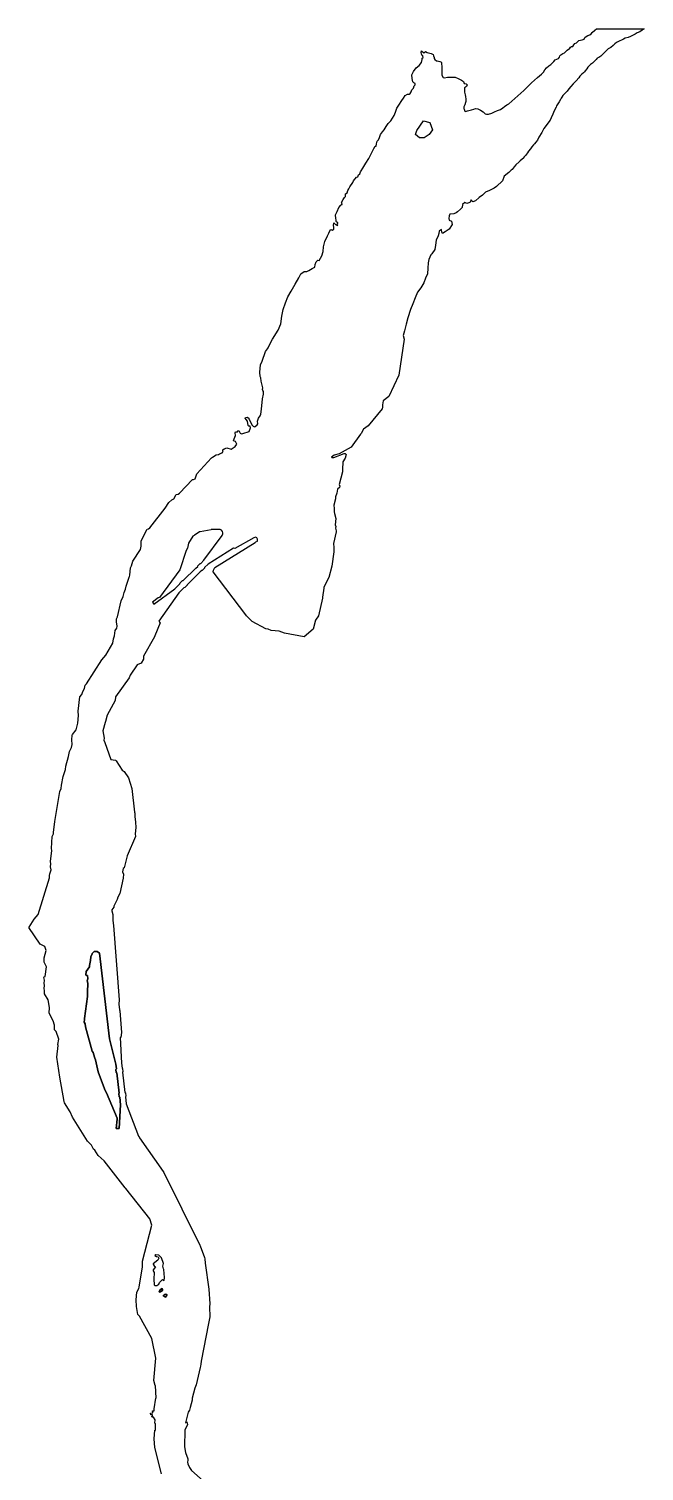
# Model space of a CAD drawing. Extents: x 708293 to 716990, y 4902010 to 4917550.
# Drawn here: x 715703 to 716788, y 4915004 to 4917550 of the extents above; entities that cross this region are included whole.
import ezdxf

# ---------------------------------------------------------------- set-up
doc = ezdxf.new("R2010")
doc.units = 0
for name, color, linetype in [('Islands', 7, 'Continuous'), ('river-fill', 7, 'Continuous'), ('river_lake_canal', 7, 'Continuous'), ('swamps', 7, 'Continuous')]:
    doc.layers.add(name, color=color, linetype=linetype)

msp = doc.modelspace()

# ---------------------------------------------------------------- linework, layer by layer
at = {"layer": 'Islands'}
msp.add_lwpolyline([(716400.1, 4917357.8), (716392.1, 4917357.8), (716385.1, 4917363.8), (716387.1, 4917370.8), (716399.1, 4917387.8), (716410.1, 4917384.8), (716415.1, 4917371.8), (716409.1, 4917363.8)], close=True, dxfattribs=at)
at = {"layer": 'river-fill'}
for points in [[(716637.4, 4917497.8), (716639.2, 4917500), (716639.6, 4917502.5), (716641.4, 4917504.4), (716645.1, 4917506.6), (716648, 4917507.7), (716649.8, 4917509.5), (716652.7, 4917512.4), (716654.6, 4917514.3), (716656.4, 4917514.6), (716658.2, 4917517.9), (716660.1, 4917518.6), (716662.3, 4917519), (716664.4, 4917521.9), (716665.9, 4917524.1), (716668.8, 4917525.2), (716672.9, 4917529.6), (716679.1, 4917530.7), (716682.7, 4917531.5), (716683.5, 4917534.8), (716684.2, 4917535.5), (716689, 4917538.4), (716692.3, 4917539.2), (716694.8, 4917541), (716696.3, 4917543.5), (716701.4, 4917547.9), (716704.4, 4917550)], [(716788.3, 4917550), (716787.1, 4917549.4)], [(716787.1, 4917549.4), (716784.9, 4917547.9), (716780.5, 4917545), (716776.1, 4917542.8), (716772.4, 4917540.6), (716764.4, 4917536.2), (716760, 4917534.8), (716754.9, 4917533.3), (716751.9, 4917531.8), (716750.5, 4917531.1), (716743.2, 4917527.4), (716739.5, 4917526), (716736.6, 4917523.8), (716733.7, 4917520.8), (716729.3, 4917517.2), (716724.9, 4917515), (716711.6, 4917501.7), (716708.3, 4917499.4), (716705.5, 4917498), (716703.6, 4917495.7), (716701.3, 4917493.3), (716697.1, 4917489.6), (716693.8, 4917487.2), (716691.4, 4917484.9), (716689.1, 4917482.5), (716687.2, 4917479.7), (716684.4, 4917476), (716683, 4917474.1), (716681.2, 4917472.3), (716678.3, 4917469.9), (716675.1, 4917466.2), (716673.2, 4917463.8), (716668.1, 4917458.2), (716665.3, 4917455.4), (716662.9, 4917453.1), (716658.7, 4917448.4), (716655.4, 4917444.2), (716652.6, 4917440), (716648.4, 4917435.7), (716645.1, 4917432.5), (716643.3, 4917429.7), (716641.9, 4917427.8), (716640.9, 4917425.4), (716638.6, 4917421.2), (716633.9, 4917414.2), (716633, 4917411.9), (716629.7, 4917405.3), (716627.4, 4917399.2), (716624.5, 4917393.1), (716622.2, 4917388.9), (716611.4, 4917373.9), (716607.7, 4917366.9), (716602.6, 4917359), (716600.2, 4917353.8), (716596.9, 4917350.1), (716594.6, 4917347.3), (716593.2, 4917345.4), (716590.4, 4917341.6), (716587.6, 4917338.4), (716584.3, 4917334.2), (716582.4, 4917331.4), (716578.7, 4917326.7), (716575.9, 4917323.4), (716575.9, 4917322.5), (716569.8, 4917316.8), (716567.5, 4917315.4), (716561.9, 4917309.8), (716559.1, 4917306.5), (716555.3, 4917301.9), (716553.9, 4917300.5), (716549.7, 4917296.7), (716541.3, 4917289.7), (716538.6, 4917282), (716527.7, 4917271.8), (716523.6, 4917268.8), (716515.6, 4917264.8), (716508.6, 4917261.8), (716503.1, 4917256.3), (716497.1, 4917252.3), (716490.6, 4917246.2), (716486, 4917244.7), (716483.5, 4917246.7), (716483, 4917248.3), (716480.5, 4917243.2), (716475.5, 4917241.7), (716472, 4917243.2), (716468, 4917239.7), (716467, 4917234.7), (716464.5, 4917231.7), (716459, 4917227.2), (716456.5, 4917225.2), (716452.5, 4917223.7), (716445.4, 4917222.7), (716444.4, 4917220.2), (716443.9, 4917215.1), (716444.4, 4917212.1), (716448.4, 4917210.6), (716449.4, 4917204.6), (716444.4, 4917196.6), (716437.4, 4917191.6), (716432.4, 4917188.6)], [(716382.5, 4917449.2), (716384, 4917451), (716384.4, 4917453.6), (716382.2, 4917454.7), (716380.4, 4917456.5), (716378.9, 4917462.4), (716378.5, 4917469), (716381.1, 4917474.8), (716385.8, 4917481), (716391.3, 4917485.4), (716395.7, 4917490.6), (716396.8, 4917496.1), (716396.8, 4917498.1), (716398.3, 4917499.6), (716397.6, 4917502.2), (716396.1, 4917503.6), (716395, 4917508), (716395.4, 4917511.3), (716399.7, 4917507.7), (716401.2, 4917508.8), (716402.7, 4917510.2), (716405.2, 4917508.4), (716412.6, 4917506.6), (716415.8, 4917504.7), (716416.9, 4917502.2), (716417.7, 4917499.2), (716417.7, 4917497.4), (716418.8, 4917495.6), (716422.1, 4917493.4), (716423.2, 4917493.4), (716427.9, 4917492.6), (716429.4, 4917491.5), (716430.5, 4917490.5), (716430.9, 4917487.2), (716431.2, 4917484.6), (716431.2, 4917471), (716431.6, 4917468.5), (716433.8, 4917464.1), (716436, 4917463.7), (716441.1, 4917464.5), (716445.5, 4917464.8), (716447, 4917464.8), (716449.5, 4917464.5), (716454.6, 4917464.5), (716460.1, 4917462.6), (716463.8, 4917460.8), (716466, 4917459.3), (716469.3, 4917456.8), (716470.7, 4917453.8), (716474.4, 4917452.7), (716475.9, 4917450.9), (716475.1, 4917448), (716471.1, 4917445.8), (716471.1, 4917443.2), (716471.5, 4917438.1), (716472.6, 4917433.7), (716473.3, 4917430.8), (716473.7, 4917426), (716473.7, 4917421.6), (716473.3, 4917419.8), (716472.2, 4917415.7), (716470.4, 4917412.1), (716470, 4917409.2), (716470.7, 4917408.4), (716471.5, 4917406.2), (716471.8, 4917404.8), (716472.9, 4917404.4), (716476.6, 4917405.5), (716483.6, 4917407), (716487.6, 4917408.1), (716490.9, 4917409.2), (716494.9, 4917408.8), (716499.7, 4917406.6), (716504, 4917403.3), (716507.7, 4917400), (716509.9, 4917399.6), (716513.9, 4917399.3), (716519.8, 4917401.1), (716524.2, 4917403.7), (716529.3, 4917405.9), (716534.8, 4917407.7), (716538.8, 4917410.3), (716541.7, 4917412.8), (716546.1, 4917415.7), (716549.8, 4917417.9), (716575.9, 4917441.4), (716581, 4917446.1), (716584.7, 4917449.8), (716589.8, 4917454.9), (716594.9, 4917459.3), (716600, 4917464.1), (716607, 4917469.9), (716610.7, 4917473.6), (716612.8, 4917477.6), (716616.1, 4917481.3), (716620.2, 4917484.6), (716623.5, 4917487.2), (716625.3, 4917489), (716628.9, 4917492.6), (716631.1, 4917495.2), (716637.4, 4917497.8)], [(716132.7, 4917002.4), (716142.8, 4917018), (716147.3, 4917029.5), (716148.8, 4917042.6), (716151.3, 4917054.6), (716155.8, 4917066.1), (716159.8, 4917076.7), (716165.8, 4917087.2), (716172.8, 4917099.3), (716178.9, 4917110.8), (716182.4, 4917117.3), (716188.4, 4917121.8), (716192.9, 4917121.8), (716196.4, 4917123.3), (716202.4, 4917126.8), (716207.4, 4917129.4), (716207.9, 4917133.9), (716209.4, 4917138.9), (716212.4, 4917141.4), (716215, 4917140.9), (716219.5, 4917149.4), (716222, 4917156.9), (716222.5, 4917165.5), (716225, 4917174.5), (716229.5, 4917184.5), (716232, 4917189.6), (716233.5, 4917193.6), (716235.5, 4917196.1), (716238, 4917194.6), (716241, 4917196.6), (716241, 4917200.1), (716240, 4917202.6), (716241, 4917207.6), (716243.5, 4917204.6), (716247.5, 4917202.6), (716248, 4917204.1), (716246.5, 4917205.6), (716248, 4917206.6), (716248, 4917208.1), (716246, 4917208.6), (716245, 4917210.1), (716245, 4917212.6), (716244.5, 4917215.1), (716244, 4917221.7), (716246.5, 4917227.7), (716249.5, 4917234.7), (716253.1, 4917238.7), (716253.6, 4917240.2), (716255.6, 4917240.2), (716255.1, 4917242.7), (716254.1, 4917243.7), (716257.1, 4917248.8), (716259.6, 4917252.3), (716261.1, 4917254.3), (716261.6, 4917256.8), (716261.6, 4917258.8), (716264.1, 4917260.8), (716265.6, 4917264.8), (716267.1, 4917267.8), (716269.1, 4917271.3), (716274.1, 4917278.9), (716275.6, 4917281.9), (716280.8, 4917288.2), (716283, 4917288.6), (716283.7, 4917290.4), (716284.1, 4917292.6), (716286.7, 4917294.1), (716288.1, 4917297.4), (716288.9, 4917299.2), (716291.8, 4917304), (716297.3, 4917313.1), (716302.4, 4917321.2), (716305.7, 4917327.1), (716308.3, 4917332.9), (716311.5, 4917338.8), (716313.7, 4917342.8), (716315.2, 4917343.2), (716315.9, 4917346.8), (716317.4, 4917352), (716319.6, 4917354.2), (716321.4, 4917358.5), (716323.3, 4917363.3), (716326.9, 4917368.1), (716329.8, 4917371.7), (716333.1, 4917377.6), (716336.4, 4917382.7), (716341.2, 4917387.5), (716347, 4917396.8), (716349.6, 4917403), (716351.8, 4917410), (716355.5, 4917415.5), (716361, 4917423.5), (716363.9, 4917427.9), (716366.4, 4917432.3), (716370.5, 4917434.9), (716373.8, 4917434.9), (716375.6, 4917436), (716377.4, 4917438.9), (716378.5, 4917442.6), (716381.1, 4917445.2), (716382.5, 4917449.2)], [(716432.4, 4917188.6), (716431.4, 4917191.1), (716430.9, 4917195.6), (716426.9, 4917192.6), (716426, 4917189), (716424.9, 4917184.5), (716421.4, 4917177), (716420.4, 4917168), (716418.9, 4917160.5), (716413.8, 4917152.9), (716411.8, 4917150.9), (716408.3, 4917142.9), (716407.3, 4917136.9), (716406.8, 4917127.3), (716405.8, 4917117.8), (716402.8, 4917109.8), (716399.3, 4917101.8), (716394.3, 4917092.7), (716388.3, 4917085.2), (716384.3, 4917075.2), (716380.3, 4917064.6), (716376.2, 4917054.6), (716371.2, 4917040.1), (716368.7, 4917028.5), (716365.7, 4917017), (716363.2, 4917008.5), (716364.6, 4917002.4), (716355.7, 4916938.7), (716337.7, 4916900.9), (716327.6, 4916893.2), (716326.4, 4916886.1), (716326.7, 4916882.1), (716326.3, 4916879.4), (716301.6, 4916849.3), (716293.3, 4916843.3), (716289.3, 4916836), (716288.1, 4916834.6), (716271.3, 4916811.9), (716250, 4916799.8), (716241.2, 4916797.4), (716236.4, 4916794.1), (716237.2, 4916793.2), (716240.8, 4916793.2), (716259.1, 4916800.2), (716260.9, 4916800.2), (716262.7, 4916798.5), (716260.7, 4916792), (716256.4, 4916785.5), (716255.9, 4916772.3), (716256.2, 4916767.8), (716250.5, 4916745.7), (716251.2, 4916742.6), (716250.7, 4916740.7), (716247, 4916737.5), (716246.2, 4916730.5), (716243.5, 4916723.8), (716243.5, 4916722.1), (716243.8, 4916720.5), (716240.9, 4916709.1), (716241.6, 4916703.3), (716241.2, 4916697.3), (716241.7, 4916694.3), (716244.5, 4916685.6), (716243.4, 4916674.7), (716244.1, 4916671.7), (716243.9, 4916668.8), (716245.2, 4916664.2), (716245, 4916662.1), (716240.3, 4916641.7), (716241, 4916634.3), (716240.7, 4916630.7), (716241, 4916627.1), (716237.2, 4916601.5), (716232, 4916581.8), (716223, 4916564.7), (716223.2, 4916562.7), (716220.8, 4916546.9), (716220.7, 4916544.9), (716213.6, 4916514.1), (716208.7, 4916506), (716204.4, 4916490.4), (716188.3, 4916476.9), (716153.5, 4916483.4), (716144.3, 4916486.9), (716130.1, 4916488.2), (716125.2, 4916490.2), (716120.8, 4916491), (716096.5, 4916503.8), (716086.9, 4916514.1), (716085.4, 4916515.5), (716027.9, 4916591.8), (716028.3, 4916594.7), (716030.9, 4916599.1), (716102.1, 4916643.6), (716103.1, 4916644.4), (716105.9, 4916645.7), (716106.4, 4916649.1), (716104.9, 4916651.5), (716102.7, 4916652.5), (716099.9, 4916651.6), (716066.4, 4916632.8)], [(715853.7, 4916478.8), (715855, 4916488.1), (715858.1, 4916492.3), (715858.7, 4916495.8), (715857.1, 4916503.1), (715857.5, 4916508.6), (715859.1, 4916512.4), (715865.5, 4916540.3), (715869, 4916548.3), (715870.9, 4916555.3), (715873.2, 4916560.7), (715874.3, 4916566.5), (715879.5, 4916582.2), (715880.3, 4916583.5), (715880.8, 4916585.4), (715882.3, 4916598.8), (715883.9, 4916602.3), (715886.3, 4916610.3), (715899.6, 4916631.1), (715900.8, 4916636.9), (715901.1, 4916646.5), (715911.2, 4916666.7), (715913.7, 4916667.6), (715915.9, 4916669.5), (715943.5, 4916704.1), (715949.8, 4916713.7), (715955, 4916718.8), (715958.6, 4916720.7), (715962.5, 4916727.8), (715965.9, 4916728.7), (715968.3, 4916730.7), (715991.6, 4916754.3), (715993.4, 4916754.3), (715996, 4916755.6), (715996.8, 4916757.2), (715998.8, 4916764.3), (716024.9, 4916793), (716027, 4916793.7), (716033.3, 4916798), (716037.4, 4916798.5), (716038.9, 4916800.1), (716043.7, 4916801.8), (716045.3, 4916803.7), (716044.7, 4916805.2), (716045, 4916806.7), (716047.3, 4916808.5), (716051.8, 4916810.2), (716059.6, 4916808.1), (716066.7, 4916812.6), (716069.8, 4916816.9), (716067.2, 4916821.8), (716065, 4916822.3), (716063.5, 4916823.5), (716067.6, 4916832.3), (716066.8, 4916837.2), (716067.4, 4916838.5), (716070.9, 4916838.7), (716071.8, 4916840.6), (716073.4, 4916841.1), (716075.8, 4916836.4), (716077.8, 4916835.4), (716080.4, 4916835.6), (716091.4, 4916839.2), (716093.5, 4916845.8), (716093.1, 4916848.4), (716090.9, 4916848.8), (716089.7, 4916849.8), (716088.3, 4916857.3), (716084.3, 4916862.7), (716084.9, 4916864), (716087.6, 4916864.3), (716089.9, 4916863.2), (716091.7, 4916860.8), (716096, 4916850.9), (716098.3, 4916848.4), (716100.6, 4916847.5), (716102.2, 4916848.2), (716105.3, 4916850.9), (716106.7, 4916852.9), (716106.4, 4916857.5), (716107.8, 4916862.7), (716110.9, 4916867.2), (716111.8, 4916869.8), (716113, 4916878.5), (716114.8, 4916897.2), (716116.6, 4916905), (716116.6, 4916909.8), (716115.4, 4916911.8), (716115.2, 4916913.3), (716115.5, 4916916.6), (716112.8, 4916928), (716112, 4916934.1), (716110.8, 4916936.1), (716110.1, 4916943.9), (716111.3, 4916956.9), (716114.4, 4916963.2), (716120.1, 4916980.4), (716123.5, 4916985.4), (716124.7, 4916987), (716126, 4916989.6), (716132.7, 4917002.4)], [(716066.4, 4916632.8), (716063.9, 4916633.4), (716019.1, 4916605.2), (716012.9, 4916599.2), (716012.9, 4916598), (716008.7, 4916593.8), (716007.7, 4916594), (716005, 4916591.5), (715990, 4916576.7), (715981.9, 4916568.7), (715982.1, 4916567.8), (715977.8, 4916563.7), (715976.4, 4916563.2), (715967.4, 4916554.3), (715932.3, 4916504.7), (715934.1, 4916502.2), (715934.3, 4916501.5), (715925.2, 4916478.5), (715924.4, 4916476.9), (715904.8, 4916442.7), (715905.2, 4916441.1), (715904.7, 4916437.5), (715901.1, 4916430.2), (715894, 4916427.6), (715881.4, 4916409.4), (715879.8, 4916404.3), (715855.5, 4916370.7), (715855, 4916364.6), (715840.6, 4916338.3), (715838, 4916327.5), (715837.3, 4916325.5), (715833.2, 4916311.1), (715835.4, 4916297.7), (715835.2, 4916294.2), (715836.7, 4916290.3), (715847.4, 4916260.3), (715855.6, 4916259), (715856.7, 4916258), (715867.1, 4916241.4), (715870.9, 4916239.1), (715878.4, 4916227.9), (715884.6, 4916209.4), (715889.2, 4916167.5), (715889.5, 4916165.5), (715889.8, 4916159.5), (715890.8, 4916149.5), (715891.5, 4916140.3), (715890.4, 4916129.1), (715891.1, 4916124.3), (715875.9, 4916090.3), (715870.8, 4916069.2), (715869.2, 4916067.9), (715868.2, 4916062.2), (715869.7, 4916057.7), (715869.1, 4916051), (715863.1, 4916023.5), (715859.6, 4916017.1), (715858.7, 4916012.9), (715852.8, 4916001.7), (715852.4, 4915999.8), (715849.4, 4915994.7), (715849.3, 4915993.4), (715851, 4915986.7), (715850.8, 4915976.4), (715851.9, 4915967.1), (715861.9, 4915836.3), (715861.4, 4915828.3), (715862.9, 4915818.3), (715863.1, 4915816.4), (715866.2, 4915778.7), (715865.1, 4915769.7), (715863.9, 4915769.7), (715865.9, 4915724.3), (715867.1, 4915715.6), (715868.1, 4915715), (715868.7, 4915709.2), (715867.9, 4915708.3), (715872.1, 4915672.7), (715873, 4915672.1), (715873.6, 4915666.3), (715873.1, 4915665.1), (715874.3, 4915652.3), (715896, 4915595.3), (715896.9, 4915595.6), (715897.9, 4915592.7), (715939.5, 4915533.2), (715940.7, 4915531.6), (715972.7, 4915467.2), (716004.6, 4915403), (716005, 4915402), (716012.4, 4915381.2), (716013, 4915379.2), (716013.6, 4915371.3), (716020.2, 4915325.2), (716021.9, 4915299.4), (716021.3, 4915294.1), (716022.3, 4915276.4), (716019.7, 4915264.9), (716006.7, 4915198.2), (716006.3, 4915192.9), (716005.7, 4915189.3)], [(715895.1, 4915280.7), (715892.6, 4915294.5), (715892.2, 4915306.7), (715893, 4915320.1), (715896.6, 4915326.8), (715897.1, 4915328.7), (715903.5, 4915364.9), (715903.1, 4915374.8), (715919.9, 4915438.2), (715916.4, 4915449.4), (715873.9, 4915502.8), (715872.6, 4915504.4), (715835.7, 4915551.8), (715825.1, 4915561.1), (715819.4, 4915570.7), (715816.9, 4915572.3), (715813.2, 4915579.6), (715806.1, 4915586.7), (715779.6, 4915629.2), (715775.6, 4915638.2), (715765.9, 4915654.2), (715765.1, 4915656.4), (715757.5, 4915699.3), (715751.9, 4915734.8), (715754.5, 4915755.6), (715754, 4915757.5), (715755.6, 4915766.5), (715751.1, 4915780), (715748, 4915783.1), (715747.7, 4915786.3), (715747.8, 4915791.5), (715745.5, 4915798.8), (715738.8, 4915812.3), (715739.2, 4915822.8), (715737, 4915835.9), (715730.4, 4915846.8), (715730.3, 4915848.7), (715730.3, 4915851), (715730.3, 4915852.3), (715730.5, 4915852.9), (715729.8, 4915855.8), (715730.5, 4915861.9), (715729.8, 4915865.1), (715730.1, 4915870.8), (715729.3, 4915875.3), (715729.5, 4915876.9), (715731.4, 4915877.5), (715733.8, 4915894.5), (715729.5, 4915902.5), (715729.8, 4915903.8), (715729.9, 4915910.2), (715733.3, 4915923), (715730.7, 4915930.3), (715722.8, 4915934.2), (715702.7, 4915963.6), (715703.1, 4915964.6), (715712.3, 4915978.7), (715719.3, 4915986.7), (715739.1, 4916051.6), (715739.1, 4916053.5), (715739.1, 4916055.8), (715739.6, 4916058.7), (715741.9, 4916065.4), (715740.9, 4916070.8), (715741.6, 4916076.3), (715741.1, 4916080.1), (715743, 4916099.9), (715742.5, 4916103.5), (715744.1, 4916124.3), (715746.1, 4916129.1), (715746.3, 4916131.3), (715748.8, 4916151.1), (715757.3, 4916203.6), (715759.5, 4916209.1), (715760.3, 4916215.1), (715763.5, 4916230.2), (715767.1, 4916242.7), (715767.8, 4916248.7), (715772.7, 4916265.4), (715774.2, 4916274.3), (715777.4, 4916280.1), (715778, 4916281.4), (715778.9, 4916286.5), (715778.4, 4916295.1), (715779.1, 4916303.1), (715779.8, 4916304.4), (715786, 4916312.4), (715789.3, 4916324.6), (715790.2, 4916337.7), (715789.5, 4916345.4), (715792.9, 4916370.7), (715796.1, 4916375.1), (715797.8, 4916380.3), (715800.7, 4916385.4), (715801.8, 4916391.5), (715804.3, 4916394), (715831.6, 4916436.3), (715838.7, 4916444.3), (715850.8, 4916465.7), (715852.1, 4916473.3), (715853.7, 4916478.8)], [(715936.6, 4914999.2), (715924.7, 4915045.9), (715923.6, 4915061.2), (715924.9, 4915076.6), (715926.3, 4915076.6), (715926.3, 4915087.8), (715925.2, 4915089.1), (715925.3, 4915094.8), (715922.7, 4915099.3), (715921.8, 4915099.6), (715920.4, 4915099.6), (715920.4, 4915099.9), (715919.7, 4915099.9), (715919.6, 4915100.9), (715920.7, 4915101.2), (715920.6, 4915103.8), (715917.7, 4915103.8), (715917.5, 4915106.7), (715921.6, 4915107), (715921.5, 4915108.9), (715921.1, 4915109.5), (715921, 4915110.5), (715923.9, 4915110.8), (715923.6, 4915114.3), (715926.8, 4915133.2), (715927.5, 4915133.2), (715926.2, 4915155.3), (715925.6, 4915155.3), (715923, 4915164.3), (715926.5, 4915203.6), (715919.4, 4915238.2), (715897.7, 4915277.5), (715895.1, 4915280.7)], [(716005.7, 4915189.3), (716005, 4915187), (715997.8, 4915156.6), (715995.5, 4915150.8), (715991, 4915133.2), (715990.7, 4915129.4), (715987.2, 4915116.3), (715986.3, 4915112.1), (715983.9, 4915108.3), (715979.1, 4915089.4), (715981, 4915090.7), (715981.7, 4915091), (715982.6, 4915086.8), (715978, 4915076.3), (715977.1, 4915046.8), (715979.1, 4915036.9), (715983.1, 4915025.7), (715983, 4915023.5), (715982.7, 4915020.3), (715983.3, 4915017.1), (715986.1, 4915010.7), (715989.6, 4915005.5), (716005, 4914991.5)]]:
    msp.add_lwpolyline(points, dxfattribs=at)
for points in [[(715969.2, 4916570.2), (715969.7, 4916571.9), (715973.8, 4916576.1), (715975.1, 4916576.1), (715997.5, 4916598.2), (716000.7, 4916601.1), (716000.6, 4916602.3), (716005, 4916606.5), (716005, 4916606.4), (716006, 4916606.4), (716011.5, 4916612.1), (716043.7, 4916655.8), (716045.1, 4916658.6), (716045, 4916660.6), (716044.5, 4916663), (716042.4, 4916665.1), (716040.1, 4916666.2), (716024.3, 4916666.3), (716024.4, 4916665.8), (716005, 4916662.2), (716003.5, 4916661.9), (715998, 4916658.3), (715994.9, 4916656.1), (715994.3, 4916655.8), (715991.9, 4916654.8), (715984.4, 4916642.3), (715982.5, 4916633.4), (715980.2, 4916629.2), (715969.2, 4916595), (715933.1, 4916546.3), (715930.7, 4916545.4), (715921, 4916538.3), (715923.5, 4916534.5), (715960.3, 4916561.7)], [(715804.1, 4915885.9), (715803.1, 4915879.5), (715806.3, 4915878.8), (715806.8, 4915873.4), (715805.7, 4915869.9), (715806.7, 4915865.4), (715806.1, 4915849.7), (715806.4, 4915841.7), (715800.7, 4915803), (715801.1, 4915801.1), (715800.6, 4915796.6), (715802.3, 4915793.7), (715802.4, 4915788.3), (715814.4, 4915745.4), (715816.1, 4915743.1), (715818.8, 4915735.1), (715818.9, 4915732.9), (715820.5, 4915730.3), (715825.3, 4915709.2), (715825.8, 4915707.3), (715837.1, 4915676.3), (715839.5, 4915671.8), (715858.5, 4915627), (715858.3, 4915625.7), (715856.9, 4915609.1), (715861.8, 4915608.7), (715864.7, 4915651), (715863, 4915664.1), (715862, 4915664.7), (715861.3, 4915670.5), (715862.1, 4915671.5), (715858, 4915707), (715856.9, 4915707.6), (715856.3, 4915713.4), (715857.1, 4915714.3), (715856.3, 4915722.3), (715845.1, 4915767.1), (715827.1, 4915918.5), (715823, 4915921.7), (715817.7, 4915921.4), (715814, 4915917.5), (715814.2, 4915917.5), (715812.2, 4915912.1), (715811.3, 4915905.4), (715809.6, 4915896.7), (715809.5, 4915894.5)], [(715921.9, 4915370.3), (715922.1, 4915369.4), (715923.6, 4915366.8), (715925.9, 4915364.6), (715922, 4915359.5), (715922.3, 4915357.5), (715923.8, 4915354.7), (715923.1, 4915343.1), (715923.8, 4915332.9), (715925.1, 4915331.6), (715928.6, 4915331.9), (715932.1, 4915334.5), (715933.3, 4915337.4), (715938.3, 4915342.2), (715941.6, 4915340.9), (715941.9, 4915346), (715940.7, 4915360.1), (715940.5, 4915361.4), (715939.1, 4915365.9), (715940.3, 4915370.7), (715936.8, 4915380.9), (715931.9, 4915385.4), (715926.3, 4915385.7), (715925.7, 4915385.7), (715925.2, 4915384.7), (715927.9, 4915382.8), (715931, 4915382.2), (715931.9, 4915380.3), (715930.1, 4915376.4)], [(715935.7, 4915321.4), (715938.7, 4915323), (715938.4, 4915324.9), (715937.4, 4915326.5), (715933.8, 4915323.6), (715932.7, 4915320.4), (715933.6, 4915320.1)], [(715943.7, 4915311.1), (715946.2, 4915315), (715946.3, 4915315.9), (715944.6, 4915316.6), (715942.1, 4915315.9), (715941.9, 4915315.8), (715941.7, 4915315.6), (715940.6, 4915315), (715939.5, 4915314.3)]]:
    msp.add_lwpolyline(points, close=True, dxfattribs=at)
at = {"layer": 'river_lake_canal'}
for points in [[(716275.6, 4917281.9), (716280.8, 4917288.2), (716283, 4917288.6), (716283.7, 4917290.4), (716284.1, 4917292.6), (716286.7, 4917294.1), (716288.1, 4917297.4), (716288.9, 4917299.2), (716291.8, 4917304), (716297.3, 4917313.1), (716302.4, 4917321.2), (716305.7, 4917327.1), (716308.3, 4917332.9), (716311.5, 4917338.8), (716313.7, 4917342.8), (716315.2, 4917343.2), (716315.9, 4917346.8), (716317.4, 4917352), (716319.6, 4917354.2), (716321.4, 4917358.5), (716323.3, 4917363.3), (716326.9, 4917368.1), (716329.8, 4917371.7), (716333.1, 4917377.6), (716336.4, 4917382.7), (716341.2, 4917387.5), (716347, 4917396.8), (716349.6, 4917403), (716351.8, 4917410), (716355.5, 4917415.5), (716361, 4917423.5), (716363.9, 4917427.9), (716366.4, 4917432.3), (716370.5, 4917434.9), (716373.8, 4917434.9), (716375.6, 4917436), (716377.4, 4917438.9), (716378.5, 4917442.6), (716381.1, 4917445.2), (716382.5, 4917449.2), (716384, 4917451), (716384.4, 4917453.6), (716382.2, 4917454.7), (716380.4, 4917456.5), (716378.9, 4917462.4), (716378.5, 4917469), (716381.1, 4917474.8), (716385.8, 4917481), (716391.3, 4917485.4), (716395.7, 4917490.6), (716396.8, 4917496.1), (716396.8, 4917498.1), (716398.3, 4917499.6), (716397.6, 4917502.2), (716396.1, 4917503.6), (716395, 4917508), (716395.4, 4917511.3), (716399.7, 4917507.7), (716401.2, 4917508.8), (716402.7, 4917510.2), (716405.2, 4917508.4), (716412.6, 4917506.6), (716415.8, 4917504.7), (716416.9, 4917502.2), (716417.7, 4917499.2), (716417.7, 4917497.4), (716418.8, 4917495.6), (716422.1, 4917493.4), (716423.2, 4917493.4), (716427.9, 4917492.6), (716429.4, 4917491.5), (716430.5, 4917490.5), (716430.9, 4917487.2), (716431.2, 4917484.6), (716431.2, 4917479.8), (716431.2, 4917476.9), (716431.2, 4917471), (716431.6, 4917468.5), (716433.8, 4917464.1), (716436, 4917463.7), (716441.1, 4917464.5), (716445.5, 4917464.8), (716447, 4917464.8), (716449.5, 4917464.5), (716454.6, 4917464.5), (716460.1, 4917462.6), (716463.8, 4917460.8), (716466, 4917459.3), (716469.3, 4917456.8), (716470.7, 4917453.8), (716474.4, 4917452.7), (716475.9, 4917450.9), (716475.1, 4917448), (716471.1, 4917445.8), (716471.1, 4917443.2), (716471.5, 4917438.1), (716472.6, 4917433.7), (716473.3, 4917430.8), (716473.7, 4917426), (716473.7, 4917421.6), (716473.3, 4917419.8), (716472.2, 4917415.7), (716470.4, 4917412.1), (716470, 4917409.2), (716470.7, 4917408.4), (716471.5, 4917406.2), (716471.8, 4917404.8), (716472.9, 4917404.4), (716476.6, 4917405.5), (716483.6, 4917407), (716487.6, 4917408.1), (716490.9, 4917409.2), (716494.9, 4917408.8), (716499.7, 4917406.6), (716504, 4917403.3), (716507.7, 4917400), (716509.9, 4917399.6), (716513.9, 4917399.3), (716519.8, 4917401.1), (716524.2, 4917403.7), (716529.3, 4917405.9), (716534.8, 4917407.7), (716538.8, 4917410.3), (716541.7, 4917412.8), (716546.1, 4917415.7), (716549.8, 4917417.9), (716575.9, 4917441.4), (716581, 4917446.1), (716584.7, 4917449.8), (716589.8, 4917454.9), (716594.9, 4917459.3), (716600, 4917464.1), (716607, 4917469.9), (716610.7, 4917473.6), (716612.8, 4917477.6), (716616.1, 4917481.3), (716620.2, 4917484.6), (716623.5, 4917487.2), (716625.3, 4917489), (716628.9, 4917492.6), (716631.1, 4917495.2), (716637.4, 4917497.8), (716639.2, 4917500), (716639.6, 4917502.5), (716641.4, 4917504.4), (716645.1, 4917506.6), (716648, 4917507.7), (716649.8, 4917509.5), (716652.7, 4917512.4), (716654.6, 4917514.3), (716656.4, 4917514.6), (716658.2, 4917517.9), (716660.1, 4917518.6), (716662.3, 4917519), (716664.4, 4917521.9), (716665.9, 4917524.1), (716668.8, 4917525.2), (716672.9, 4917529.6), (716679.1, 4917530.7), (716682.7, 4917531.5), (716683.5, 4917534.8), (716684.2, 4917535.5), (716689, 4917538.4), (716692.3, 4917539.2), (716694.8, 4917541), (716696.3, 4917543.5), (716701.4, 4917547.9), (716704.4, 4917550)], [(716788.3, 4917550), (716787.1, 4917549.4), (716784.9, 4917547.9), (716780.5, 4917545), (716776.1, 4917542.8), (716772.4, 4917540.6), (716764.4, 4917536.2), (716760, 4917534.8), (716754.9, 4917533.3), (716751.9, 4917531.8), (716750.5, 4917531.1), (716743.2, 4917527.4), (716739.5, 4917526), (716736.6, 4917523.8), (716733.7, 4917520.8), (716729.3, 4917517.2), (716724.9, 4917515), (716711.6, 4917501.7), (716708.3, 4917499.4), (716705.5, 4917498), (716703.6, 4917495.7), (716701.3, 4917493.3), (716697.1, 4917489.6), (716693.8, 4917487.2), (716691.4, 4917484.9), (716689.1, 4917482.5), (716687.2, 4917479.7), (716684.4, 4917476), (716683, 4917474.1), (716681.2, 4917472.3), (716678.3, 4917469.9), (716675.1, 4917466.2), (716673.2, 4917463.8), (716668.1, 4917458.2), (716665.3, 4917455.4), (716662.9, 4917453.1), (716658.7, 4917448.4), (716655.4, 4917444.2), (716652.6, 4917440), (716648.4, 4917435.7), (716645.1, 4917432.5), (716643.3, 4917429.7), (716641.9, 4917427.8), (716640.9, 4917425.4), (716638.6, 4917421.2), (716633.9, 4917414.2), (716633, 4917411.9), (716629.7, 4917405.3), (716627.4, 4917399.2), (716624.5, 4917393.1), (716622.2, 4917388.9), (716611.4, 4917373.9), (716607.7, 4917366.9), (716602.6, 4917359), (716600.2, 4917353.8), (716596.9, 4917350.1), (716594.6, 4917347.3), (716593.2, 4917345.4), (716590.4, 4917341.6), (716587.6, 4917338.4), (716584.3, 4917334.2), (716582.4, 4917331.4), (716578.7, 4917326.7), (716575.9, 4917323.4), (716575.9, 4917322.5), (716569.8, 4917316.8), (716567.5, 4917315.4), (716561.9, 4917309.8), (716559.1, 4917306.5), (716555.3, 4917301.9), (716553.9, 4917300.5), (716549.7, 4917296.7), (716541.3, 4917289.7), (716538.6, 4917282)], [(716132.7, 4917002.4), (716142.8, 4917018), (716147.3, 4917029.5), (716148.8, 4917042.6), (716151.3, 4917054.6), (716155.8, 4917066.1), (716159.8, 4917076.7), (716165.8, 4917087.2), (716172.8, 4917099.3), (716178.9, 4917110.8), (716182.4, 4917117.3), (716188.4, 4917121.8), (716192.9, 4917121.8), (716196.4, 4917123.3), (716202.4, 4917126.8), (716207.4, 4917129.4), (716207.9, 4917133.9), (716209.4, 4917138.9), (716212.4, 4917141.4), (716215, 4917140.9), (716219.5, 4917149.4), (716222, 4917156.9), (716222.5, 4917165.5), (716225, 4917174.5), (716229.5, 4917184.5), (716232, 4917189.6), (716233.5, 4917193.6), (716235.5, 4917196.1), (716238, 4917194.6), (716241, 4917196.6), (716241, 4917200.1), (716240, 4917202.6), (716241, 4917207.6), (716243.5, 4917204.6), (716247.5, 4917202.6), (716248, 4917204.1), (716246.5, 4917205.6), (716248, 4917206.6), (716248, 4917208.1), (716246, 4917208.6), (716245, 4917210.1), (716245, 4917212.6), (716244.5, 4917215.1), (716244, 4917221.7), (716246.5, 4917227.7), (716249.5, 4917234.7), (716253.1, 4917238.7), (716253.6, 4917240.2), (716255.6, 4917240.2), (716255.1, 4917242.7), (716254.1, 4917243.7), (716257.1, 4917248.8), (716259.6, 4917252.3), (716261.1, 4917254.3), (716261.6, 4917256.8), (716261.6, 4917258.8), (716264.1, 4917260.8), (716265.6, 4917264.8), (716267.1, 4917267.8), (716269.1, 4917271.3), (716274.1, 4917278.9), (716275.6, 4917281.9)], [(716538.6, 4917282), (716527.7, 4917271.8), (716523.6, 4917268.8), (716515.6, 4917264.8), (716508.6, 4917261.8), (716503.1, 4917256.3), (716497.1, 4917252.3), (716490.6, 4917246.2), (716486, 4917244.7), (716483.5, 4917246.7), (716483, 4917248.3), (716480.5, 4917243.2), (716475.5, 4917241.7), (716472, 4917243.2), (716468, 4917239.7), (716467, 4917234.7), (716464.5, 4917231.7), (716459, 4917227.2), (716456.5, 4917225.2), (716452.5, 4917223.7), (716445.4, 4917222.7), (716444.4, 4917220.2), (716443.9, 4917215.1), (716444.4, 4917212.1), (716448.4, 4917210.6), (716449.4, 4917204.6), (716444.4, 4917196.6), (716437.4, 4917191.6), (716432.4, 4917188.6), (716431.4, 4917191.1), (716430.9, 4917195.6), (716426.9, 4917192.6), (716426, 4917189)], [(716426, 4917189), (716424.9, 4917184.5), (716421.4, 4917177), (716420.4, 4917168), (716418.9, 4917160.5), (716413.8, 4917152.9), (716411.8, 4917150.9), (716408.3, 4917142.9), (716407.3, 4917136.9), (716406.8, 4917127.3), (716405.8, 4917117.8), (716402.8, 4917109.8), (716399.3, 4917101.8), (716394.3, 4917092.7), (716388.3, 4917085.2), (716384.3, 4917075.2), (716380.3, 4917064.6), (716376.2, 4917054.6), (716371.2, 4917040.1), (716368.7, 4917028.5), (716365.7, 4917017), (716363.2, 4917008.5), (716364.6, 4917002.4)], [(716123.5, 4916985.4), (716124.7, 4916987), (716126, 4916989.6), (716132.7, 4917002.4)], [(716364.6, 4917002.4), (716355.7, 4916938.7), (716337.7, 4916900.9), (716327.6, 4916893.2), (716326.4, 4916886.1), (716326.7, 4916882.1), (716326.3, 4916879.4), (716301.6, 4916849.3), (716293.3, 4916843.3), (716289.3, 4916836)], [(716113, 4916878.5), (716114.8, 4916897.2), (716116.6, 4916905), (716116.6, 4916909.8), (716115.4, 4916911.8), (716115.2, 4916913.3), (716115.5, 4916916.6), (716112.8, 4916928), (716112, 4916934.1), (716110.8, 4916936.1), (716110.1, 4916943.9), (716111.3, 4916956.9), (716114.4, 4916963.2), (716120.1, 4916980.4), (716123.5, 4916985.4)], [(716070.9, 4916838.7), (716071.8, 4916840.6), (716073.4, 4916841.1), (716075.8, 4916836.4), (716077.8, 4916835.4), (716080.4, 4916835.6), (716091.4, 4916839.2), (716093.5, 4916845.8), (716093.1, 4916848.4), (716090.9, 4916848.8), (716089.7, 4916849.8), (716088.3, 4916857.3), (716084.3, 4916862.7), (716084.9, 4916864), (716087.6, 4916864.3), (716089.9, 4916863.2), (716091.7, 4916860.8), (716096, 4916850.9), (716098.3, 4916848.4), (716100.6, 4916847.5), (716102.2, 4916848.2), (716105.3, 4916850.9), (716106.7, 4916852.9), (716106.4, 4916857.5), (716107.8, 4916862.7), (716110.9, 4916867.2), (716111.8, 4916869.8), (716113, 4916878.5)], [(715962.5, 4916727.8), (715965.9, 4916728.7), (715968.3, 4916730.7), (715991.6, 4916754.3), (715993.4, 4916754.3), (715996, 4916755.6), (715996.8, 4916757.2), (715998.8, 4916764.3), (716024.9, 4916793), (716027, 4916793.7), (716033.3, 4916798), (716037.4, 4916798.5), (716038.9, 4916800.1), (716043.7, 4916801.8), (716045.3, 4916803.7), (716044.7, 4916805.2), (716045, 4916806.7), (716047.3, 4916808.5), (716051.8, 4916810.2), (716059.6, 4916808.1), (716066.7, 4916812.6), (716069.8, 4916816.9), (716067.2, 4916821.8), (716065, 4916822.3), (716063.5, 4916823.5), (716067.6, 4916832.3), (716066.8, 4916837.2), (716067.4, 4916838.5), (716070.9, 4916838.7)], [(716289.3, 4916836), (716288.1, 4916834.6), (716271.3, 4916811.9), (716250, 4916799.8), (716241.2, 4916797.4), (716236.4, 4916794.1), (716237.2, 4916793.2), (716240.8, 4916793.2), (716259.1, 4916800.2), (716260.9, 4916800.2), (716262.7, 4916798.5), (716260.7, 4916792), (716256.4, 4916785.5), (716255.9, 4916772.3), (716256.2, 4916767.8), (716250.5, 4916745.7), (716251.2, 4916742.6), (716250.7, 4916740.7), (716247, 4916737.5), (716246.2, 4916730.5), (716243.5, 4916723.8), (716243.5, 4916722.1)], [(715879.5, 4916582.2), (715880.3, 4916583.5), (715880.8, 4916585.4), (715882.3, 4916598.8), (715883.9, 4916602.3), (715886.3, 4916610.3), (715899.6, 4916631.1), (715900.8, 4916636.9), (715901.1, 4916646.5), (715911.2, 4916666.7), (715913.7, 4916667.6), (715915.9, 4916669.5), (715943.5, 4916704.1), (715949.8, 4916713.7), (715955, 4916718.8), (715958.6, 4916720.7)], [(715958.6, 4916720.7), (715962.5, 4916727.8)], [(716243.5, 4916722.1), (716243.8, 4916720.5), (716240.9, 4916709.1), (716241.6, 4916703.3), (716241.2, 4916697.3), (716241.7, 4916694.3), (716244.5, 4916685.6), (716243.4, 4916674.7), (716244.1, 4916671.7), (716243.9, 4916668.8), (716245.2, 4916664.2), (716245, 4916662.1), (716240.3, 4916641.7), (716241, 4916634.3), (716240.7, 4916630.7), (716241, 4916627.1), (716237.2, 4916601.5), (716232, 4916581.8), (716223, 4916564.7), (716223.2, 4916562.7), (716220.8, 4916546.9)], [(716003.5, 4916661.9), (715998, 4916658.3)], [(716005, 4916662.2), (716003.5, 4916661.9)], [(716005, 4916606.4), (716006, 4916606.4), (716011.5, 4916612.1), (716043.7, 4916655.8), (716045.1, 4916658.6), (716045, 4916660.6), (716044.5, 4916663), (716042.4, 4916665.1), (716040.1, 4916666.2), (716024.3, 4916666.3), (716024.4, 4916665.8), (716005, 4916662.2)], [(715994.9, 4916656.1), (715994.3, 4916655.8), (715991.9, 4916654.8), (715984.4, 4916642.3), (715982.5, 4916633.4), (715980.2, 4916629.2), (715969.2, 4916595), (715933.1, 4916546.3), (715930.7, 4916545.4), (715921, 4916538.3), (715923.5, 4916534.5), (715960.3, 4916561.7), (715969.2, 4916570.2)], [(715998, 4916658.3), (715994.9, 4916656.1)], [(716102.1, 4916643.6), (716103.1, 4916644.4), (716105.9, 4916645.7), (716106.4, 4916649.1), (716104.9, 4916651.5), (716102.7, 4916652.5), (716099.9, 4916651.6), (716066.4, 4916632.8), (716063.9, 4916633.4), (716019.1, 4916605.2), (716012.9, 4916599.2), (716012.9, 4916598), (716008.7, 4916593.8)], [(716086.9, 4916514.1), (716085.4, 4916515.5), (716027.9, 4916591.8), (716028.3, 4916594.7), (716030.9, 4916599.1), (716102.1, 4916643.6)], [(715969.7, 4916571.9), (715973.8, 4916576.1), (715975.1, 4916576.1), (715997.5, 4916598.2)], [(716005, 4916591.5), (715990, 4916576.7), (715981.9, 4916568.7), (715982.1, 4916567.8), (715977.8, 4916563.7)], [(715997.5, 4916598.2), (716000.7, 4916601.1)], [(716000.6, 4916602.3), (716005, 4916606.5)], [(716000.7, 4916601.1), (716000.6, 4916602.3)], [(716005, 4916606.5), (716005, 4916606.4)], [(716007.7, 4916594), (716005, 4916591.5)], [(716008.7, 4916593.8), (716007.7, 4916594)], [(715852.1, 4916473.3), (715853.7, 4916478.8), (715855, 4916488.1), (715858.1, 4916492.3), (715858.7, 4916495.8), (715857.1, 4916503.1), (715857.5, 4916508.6), (715859.1, 4916512.4), (715865.5, 4916540.3), (715869, 4916548.3), (715870.9, 4916555.3), (715873.2, 4916560.7), (715874.3, 4916566.5), (715879.5, 4916582.2)], [(715976.4, 4916563.2), (715967.4, 4916554.3), (715932.3, 4916504.7), (715934.1, 4916502.2), (715934.3, 4916501.5), (715925.2, 4916478.5)], [(715969.2, 4916570.2), (715969.7, 4916571.9)], [(715977.8, 4916563.7), (715976.4, 4916563.2)], [(716220.8, 4916546.9), (716220.7, 4916544.9), (716213.6, 4916514.1), (716208.7, 4916506), (716204.4, 4916490.4), (716188.3, 4916476.9), (716153.5, 4916483.4), (716144.3, 4916486.9), (716130.1, 4916488.2), (716125.2, 4916490.2), (716120.8, 4916491), (716096.5, 4916503.8), (716086.9, 4916514.1)], [(715777.4, 4916280.1), (715778, 4916281.4), (715778.9, 4916286.5), (715778.4, 4916295.1), (715779.1, 4916303.1), (715779.8, 4916304.4), (715786, 4916312.4), (715789.3, 4916324.6), (715790.2, 4916337.7), (715789.5, 4916345.4), (715792.9, 4916370.7), (715796.1, 4916375.1), (715797.8, 4916380.3), (715800.7, 4916385.4), (715801.8, 4916391.5), (715804.3, 4916394), (715831.6, 4916436.3), (715838.7, 4916444.3), (715850.8, 4916465.7), (715852.1, 4916473.3)], [(715925.2, 4916478.5), (715924.4, 4916476.9), (715904.8, 4916442.7), (715905.2, 4916441.1), (715904.7, 4916437.5), (715901.1, 4916430.2), (715894, 4916427.6), (715881.4, 4916409.4), (715879.8, 4916404.3), (715855.5, 4916370.7), (715855, 4916364.6), (715840.6, 4916338.3), (715838, 4916327.5)], [(715838, 4916327.5), (715837.3, 4916325.5), (715833.2, 4916311.1), (715835.4, 4916297.7), (715835.2, 4916294.2), (715836.7, 4916290.3), (715847.4, 4916260.3), (715855.6, 4916259), (715856.7, 4916258), (715867.1, 4916241.4), (715870.9, 4916239.1), (715878.4, 4916227.9), (715884.6, 4916209.4), (715889.2, 4916167.5)], [(715739.1, 4916053.5), (715739.1, 4916055.8), (715739.6, 4916058.7), (715741.9, 4916065.4), (715740.9, 4916070.8), (715741.6, 4916076.3), (715741.1, 4916080.1), (715743, 4916099.9), (715742.5, 4916103.5), (715744.1, 4916124.3), (715746.1, 4916129.1), (715746.3, 4916131.3), (715748.8, 4916151.1), (715757.3, 4916203.6), (715759.5, 4916209.1), (715760.3, 4916215.1), (715763.5, 4916230.2), (715767.1, 4916242.7), (715767.8, 4916248.7), (715772.7, 4916265.4), (715774.2, 4916274.3), (715777.4, 4916280.1)], [(715889.2, 4916167.5), (715889.5, 4916165.5), (715889.8, 4916159.5), (715890.8, 4916149.5), (715891.5, 4916140.3), (715890.4, 4916129.1), (715891.1, 4916124.3), (715875.9, 4916090.3), (715870.8, 4916069.2), (715869.2, 4916067.9), (715868.2, 4916062.2), (715869.7, 4916057.7), (715869.1, 4916051), (715863.1, 4916023.5), (715859.6, 4916017.1), (715858.7, 4916012.9), (715852.8, 4916001.7)], [(715729.5, 4915902.5), (715729.8, 4915903.8), (715729.9, 4915910.2), (715733.3, 4915923), (715730.7, 4915930.3), (715722.8, 4915934.2), (715702.7, 4915963.6), (715703.1, 4915964.6), (715712.3, 4915978.7), (715719.3, 4915986.7), (715739.1, 4916051.6), (715739.1, 4916053.5)], [(715852.8, 4916001.7), (715852.4, 4915999.8), (715849.4, 4915994.7), (715849.3, 4915993.4), (715851, 4915986.7), (715850.8, 4915976.4), (715851.9, 4915967.1), (715861.9, 4915836.3), (715861.4, 4915828.3), (715862.9, 4915818.3)], [(715814, 4915917.5), (715817.7, 4915921.4), (715823, 4915921.7), (715827.1, 4915918.5), (715845.1, 4915767.1), (715856.3, 4915722.3), (715857.1, 4915714.3), (715856.3, 4915713.4), (715856.9, 4915707.6)], [(715733.8, 4915894.5), (715729.5, 4915902.5)], [(715809.5, 4915894.5), (715809.6, 4915896.7), (715811.3, 4915905.4), (715812.2, 4915912.1), (715814.2, 4915917.5)], [(715814.2, 4915917.5), (715814, 4915917.5)], [(715730.3, 4915851), (715730.3, 4915852.3), (715730.5, 4915852.9), (715729.8, 4915855.8), (715730.5, 4915861.9), (715729.8, 4915865.1), (715730.1, 4915870.8), (715729.3, 4915875.3), (715729.5, 4915876.9), (715731.4, 4915877.5), (715733.8, 4915894.5)], [(715825.3, 4915709.2), (715820.5, 4915730.3), (715818.9, 4915732.9), (715818.8, 4915735.1), (715816.1, 4915743.1), (715814.4, 4915745.4), (715802.4, 4915788.3), (715802.3, 4915793.7), (715800.6, 4915796.6), (715801.1, 4915801.1), (715800.7, 4915803), (715806.4, 4915841.7), (715806.1, 4915849.7), (715806.7, 4915865.4), (715805.7, 4915869.9), (715806.8, 4915873.4), (715806.3, 4915878.8), (715803.1, 4915879.5), (715804.1, 4915885.9)], [(715804.1, 4915885.9), (715809.5, 4915894.5)], [(715765.9, 4915654.2), (715765.1, 4915656.4), (715757.5, 4915699.3), (715751.9, 4915734.8), (715754.5, 4915755.6), (715754, 4915757.5), (715755.6, 4915766.5), (715751.1, 4915780), (715748, 4915783.1), (715747.7, 4915786.3), (715747.8, 4915791.5), (715745.5, 4915798.8), (715738.8, 4915812.3), (715739.2, 4915822.8), (715737, 4915835.9), (715730.4, 4915846.8), (715730.3, 4915848.7), (715730.3, 4915851)], [(715862.9, 4915818.3), (715863.1, 4915816.4), (715866.2, 4915778.7), (715865.1, 4915769.7), (715863.9, 4915769.7), (715865.9, 4915724.3), (715867.1, 4915715.6), (715868.1, 4915715), (715868.7, 4915709.2)], [(715863, 4915664.1), (715864.7, 4915651), (715861.8, 4915608.7), (715856.9, 4915609.1), (715858.3, 4915625.7), (715858.5, 4915627), (715839.5, 4915671.8), (715837.1, 4915676.3), (715825.8, 4915707.3), (715825.3, 4915709.2)], [(715856.9, 4915707.6), (715858, 4915707)], [(715858, 4915707), (715862.1, 4915671.5), (715861.3, 4915670.5), (715862, 4915664.7)], [(715868.7, 4915709.2), (715867.9, 4915708.3)], [(715867.9, 4915708.3), (715872.1, 4915672.7), (715873, 4915672.1), (715873.6, 4915666.3)], [(715873.6, 4915666.3), (715873.1, 4915665.1)], [(715873.9, 4915502.8), (715872.6, 4915504.4), (715835.7, 4915551.8), (715825.1, 4915561.1), (715819.4, 4915570.7), (715816.9, 4915572.3), (715813.2, 4915579.6), (715806.1, 4915586.7), (715779.6, 4915629.2), (715775.6, 4915638.2), (715765.9, 4915654.2)], [(715862, 4915664.7), (715863, 4915664.1)], [(715873.1, 4915665.1), (715874.3, 4915652.3), (715896, 4915595.3), (715896.9, 4915595.6), (715897.9, 4915592.7), (715939.5, 4915533.2)], [(715939.5, 4915533.2), (715940.7, 4915531.6), (715972.7, 4915467.2)], [(715896.6, 4915326.8), (715897.1, 4915328.7), (715903.5, 4915364.9), (715903.1, 4915374.8), (715919.9, 4915438.2), (715916.4, 4915449.4), (715873.9, 4915502.8)], [(715972.7, 4915467.2), (716004.6, 4915403), (716005, 4915402)], [(716005, 4915402), (716012.4, 4915381.2), (716013, 4915379.2)], [(715930.1, 4915376.4), (715921.9, 4915370.3)], [(715921.9, 4915370.3), (715922.1, 4915369.4)], [(715925.9, 4915364.6), (715922, 4915359.5)], [(715922.1, 4915369.4), (715923.6, 4915366.8)], [(715923.6, 4915366.8), (715925.9, 4915364.6)], [(715925.7, 4915385.7), (715925.2, 4915384.7)], [(715925.2, 4915384.7), (715927.9, 4915382.8)], [(715926.3, 4915385.7), (715925.7, 4915385.7)], [(715931.9, 4915385.4), (715926.3, 4915385.7)], [(715927.9, 4915382.8), (715931, 4915382.2)], [(715931.9, 4915380.3), (715930.1, 4915376.4)], [(715931, 4915382.2), (715931.9, 4915380.3)], [(715936.8, 4915380.9), (715931.9, 4915385.4)], [(715940.3, 4915370.7), (715936.8, 4915380.9)], [(715939.1, 4915365.9), (715940.3, 4915370.7)], [(715940.5, 4915361.4), (715939.1, 4915365.9)], [(715940.7, 4915360.1), (715940.5, 4915361.4)], [(716013, 4915379.2), (716013.6, 4915371.3), (716020.2, 4915325.2), (716021.9, 4915299.4), (716021.3, 4915294.1), (716022.3, 4915276.4)], [(715922, 4915359.5), (715922.3, 4915357.5)], [(715922.3, 4915357.5), (715923.8, 4915354.7)], [(715923.8, 4915354.7), (715923.1, 4915343.1)], [(715923.1, 4915343.1), (715923.8, 4915332.9)], [(715932.1, 4915334.5), (715933.3, 4915337.4)], [(715933.3, 4915337.4), (715938.3, 4915342.2)], [(715938.3, 4915342.2), (715941.6, 4915340.9)], [(715941.9, 4915346), (715940.7, 4915360.1)], [(715941.6, 4915340.9), (715941.9, 4915346)], [(715923.6, 4915114.3), (715926.8, 4915133.2), (715927.5, 4915133.2), (715926.2, 4915155.3), (715925.6, 4915155.3), (715923, 4915164.3), (715926.5, 4915203.6), (715919.4, 4915238.2), (715897.7, 4915277.5), (715895.1, 4915280.7), (715892.6, 4915294.5), (715892.2, 4915306.7), (715893, 4915320.1), (715896.6, 4915326.8)], [(715923.8, 4915332.9), (715925.1, 4915331.6)], [(715925.1, 4915331.6), (715928.6, 4915331.9)], [(715928.6, 4915331.9), (715932.1, 4915334.5)], [(715935.7, 4915321.4), (715933.6, 4915320.1), (715932.7, 4915320.4), (715933.8, 4915323.6), (715937.4, 4915326.5), (715938.4, 4915324.9), (715938.7, 4915323), (715935.7, 4915321.4)], [(715939.5, 4915314.3), (715940.6, 4915315)], [(715943.7, 4915311.1), (715939.5, 4915314.3)], [(715940.6, 4915315), (715941.7, 4915315.6)], [(715941.7, 4915315.6), (715941.9, 4915315.8)], [(715941.9, 4915315.8), (715942.1, 4915315.9)], [(715942.1, 4915315.9), (715944.6, 4915316.6)], [(715946.2, 4915315), (715943.7, 4915311.1)], [(715944.6, 4915316.6), (715946.3, 4915315.9)], [(715946.3, 4915315.9), (715946.2, 4915315)], [(716022.3, 4915276.4), (716019.7, 4915264.9), (716006.7, 4915198.2), (716006.3, 4915192.9), (716005.7, 4915189.3), (716005, 4915187)], [(716005, 4915187), (715997.8, 4915156.6), (715995.5, 4915150.8), (715991, 4915133.2), (715990.7, 4915129.4), (715987.2, 4915116.3), (715986.3, 4915112.1), (715983.9, 4915108.3), (715979.1, 4915089.4), (715981, 4915090.7), (715981.7, 4915091), (715982.6, 4915086.8), (715978, 4915076.3), (715977.1, 4915046.8), (715979.1, 4915036.9), (715983.1, 4915025.7)], [(715920.4, 4915099.6), (715920.4, 4915099.9), (715919.7, 4915099.9), (715919.6, 4915100.9), (715920.7, 4915101.2), (715920.6, 4915103.8), (715917.7, 4915103.8), (715917.5, 4915106.7), (715921.6, 4915107), (715921.5, 4915108.9), (715921.1, 4915109.5), (715921, 4915110.5), (715923.9, 4915110.8), (715923.6, 4915114.3)], [(715936.6, 4914999.2), (715924.7, 4915045.9), (715923.6, 4915061.2), (715924.9, 4915076.6), (715926.3, 4915076.6), (715926.3, 4915087.8), (715925.2, 4915089.1), (715925.3, 4915094.8), (715922.7, 4915099.3), (715921.8, 4915099.6), (715920.4, 4915099.6)], [(715983.1, 4915025.7), (715983, 4915023.5), (715982.7, 4915020.3), (715983.3, 4915017.1), (715986.1, 4915010.7), (715989.6, 4915005.5)], [(715989.6, 4915005.5), (716005, 4914991.5), (716018.6, 4914978), (716019.6, 4914976.7)]]:
    msp.add_lwpolyline(points, dxfattribs=at)
at = {"layer": 'swamps'}
msp.add_lwpolyline([(716704.4, 4917550), (716788.3, 4917550)], dxfattribs=at)

doc.saveas('drawing.dxf')
